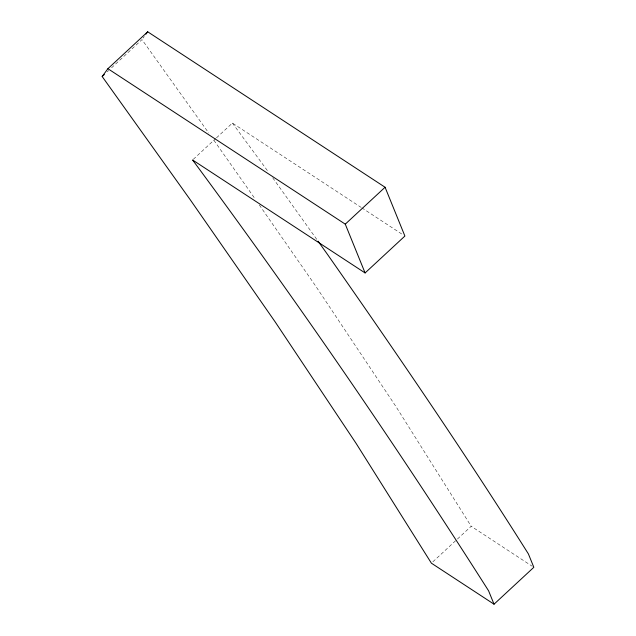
<?xml version="1.0" encoding="UTF-8"?>
<svg xmlns="http://www.w3.org/2000/svg" width="636" height="636" viewBox="0 0 636 636"><rect width="100%" height="100%" fill="white"/><g stroke="black" fill="none" stroke-linecap="round" stroke-linejoin="round"><path stroke-width="0.48" stroke-dasharray="3.18 2.39" d="M143.116 38.049L144.269 36.49M107.23 71.82L108.676 70.477M111.578 67.79L141.971 39.615L208.703 132.996M193.32 159.31L215.755 138.513M216.479 137.845L232.402 123.082L360.938 207.272M432.838 561.834L456.72 539.694M457.443 539.026L471.197 526.282L532.181 566.223M361.765 207.813L403.232 234.97M232.402 123.082L268.654 172.308M272.749 177.865L316.879 239.534M213.879 140.246L255.37 199.291M259.321 204.967L315.154 285.286L395.958 406.563L471.197 526.282"/><path stroke-width="0.95" d="M494.029 604.2L431.391 563.178L356.152 443.467L275.356 322.182L190.188 199.68L102.165 76.511L107.905 68.696L147.711 31.8L385.074 187.254L404.894 236.051L365.088 272.947L192.597 159.986C296.217 300.089 395.171 443.705 488.591 590.812L494.029 604.2L533.835 567.304L528.397 553.916C464.407 452.291 396.57 353.163 327.747 254.766L318.024 241.139M145.986 34.145L147.711 31.8M102.165 76.511L104.336 74.499M365.088 272.947L345.276 224.158L385.074 187.254M107.905 68.696L345.276 224.158"/></g></svg>
